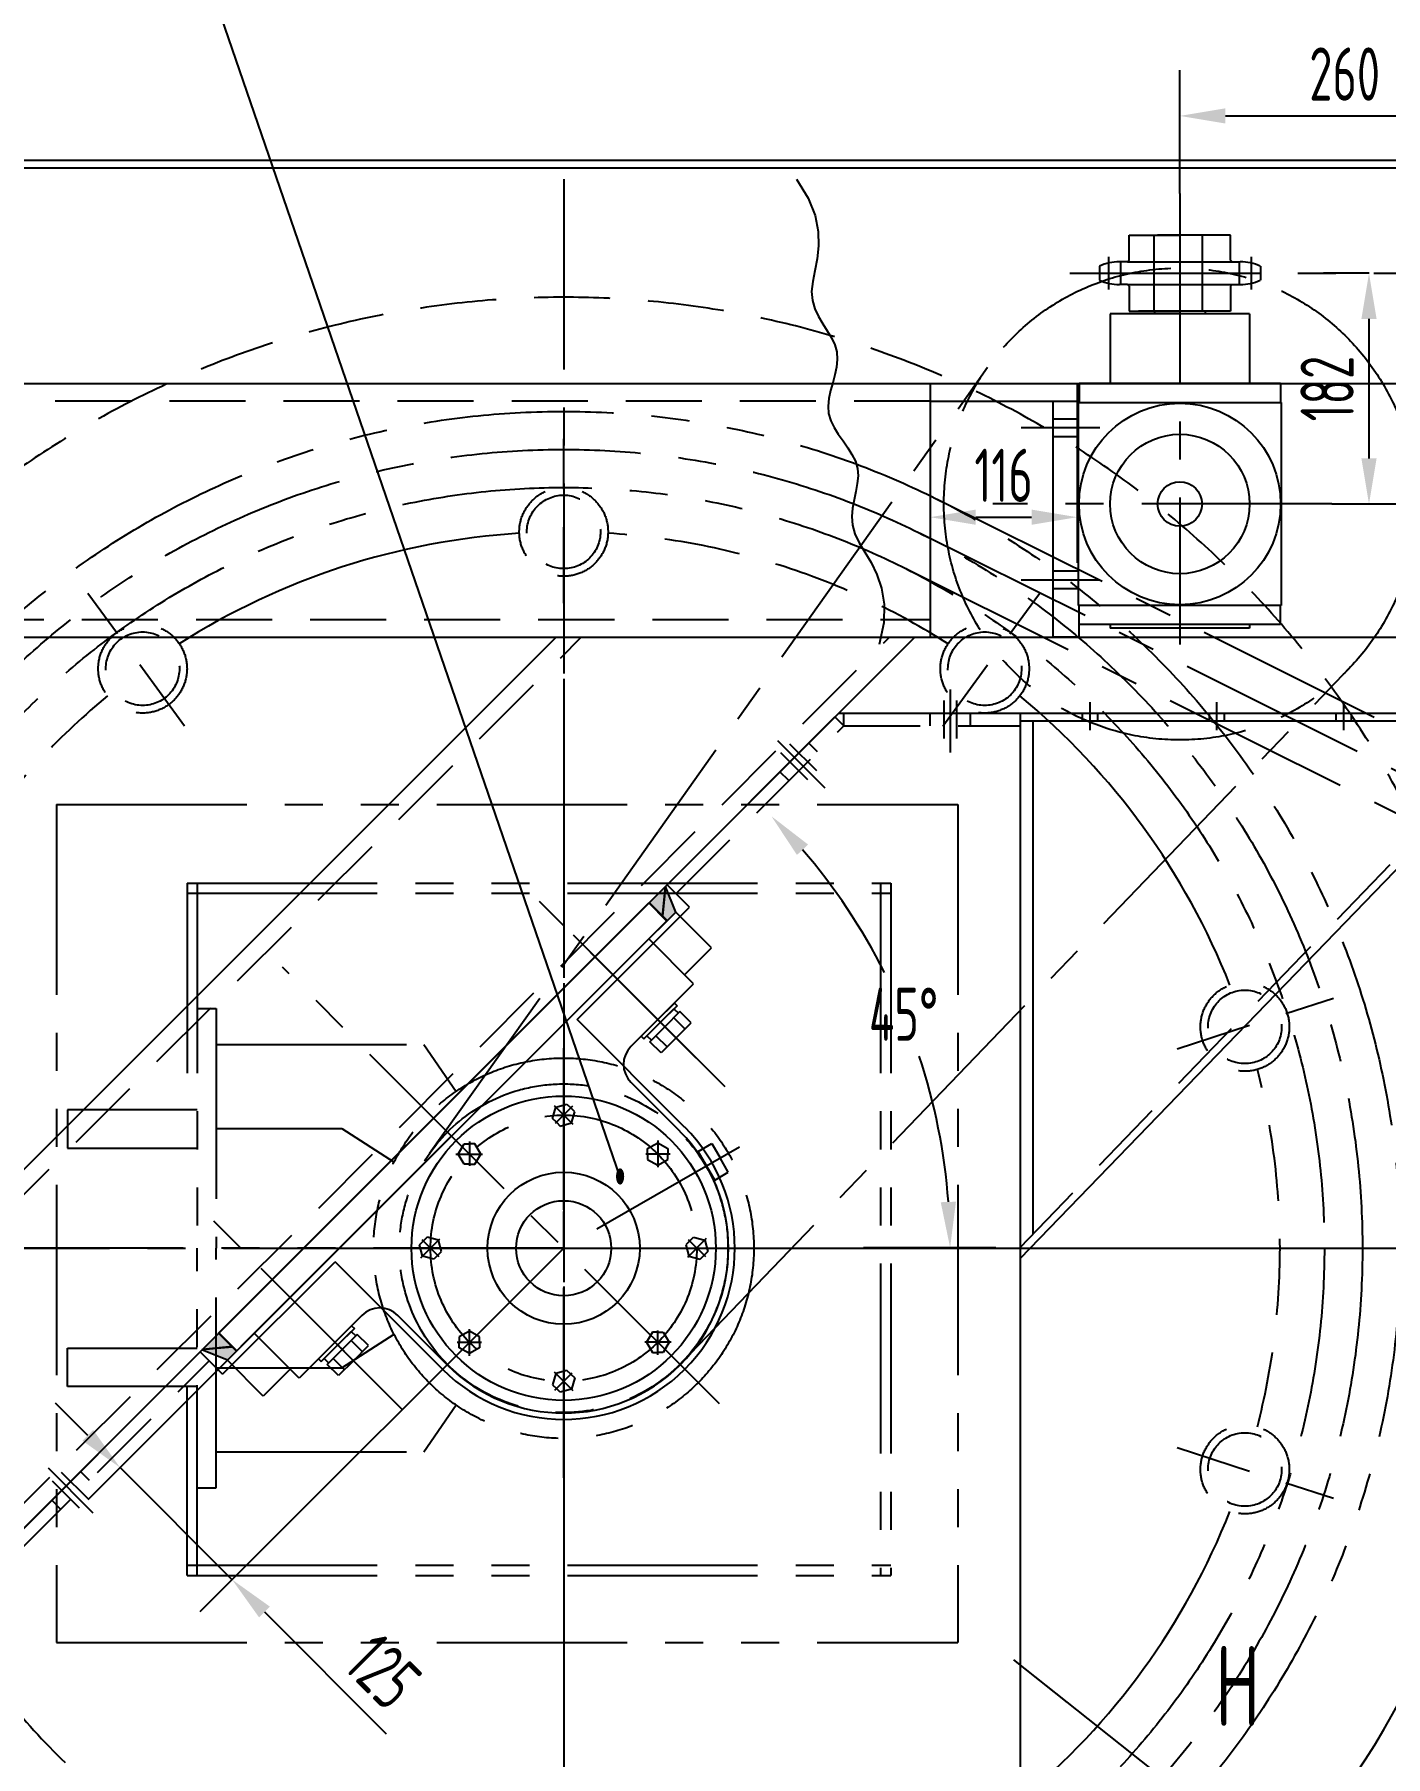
# Model space of a CAD drawing. Header units: millimetres. Extents: x 0 to 10092, y -2165 to 7128.
# Drawn here: x 2251 to 3317, y 4685 to 6043 of the extents above; entities that cross this region are included whole.
import ezdxf
from ezdxf.enums import TextEntityAlignment as Align

# ---------------------------------------------------------------- set-up
doc = ezdxf.new("R2010")
doc.units = ezdxf.units.MM
doc.header["$LTSCALE"] = 120
for name, pattern in [('F', [0.75, 0.5, -0.25]), ('G', [2, 1.25, -0.25, 0.25, -0.25]), ('K', [2.5, 1.25, -0.25, 0.25, -0.25, 0.25, -0.25])]:
    doc.linetypes.add(name, pattern=pattern)
for name, color, linetype in [('01', 7, 'Continuous'), ('02', 1, 'Continuous'), ('04', 2, 'F'), ('05', 4, 'G'), ('07', 6, 'K'), ('08', 1, 'Continuous'), ('11', 3, 'Continuous'), ('L1GEA', 7, 'Continuous')]:
    doc.layers.add(name, color=color, linetype=linetype)
doc.styles.get("Standard").update_dxf_attribs({"font": 'isocp', "width": 0.707, "bigfont": 'intecad.shx'})

msp = doc.modelspace()

# ---------------------------------------------------------------- hatches: boundary and pattern name
at = {"layer": '01', "linetype": 'Continuous'}
for points in [[(2735.9, 5358.2), (2746.7, 5347.4), (2748.9, 5371.3)], [(2383.4, 5005.7), (2396.5, 5018.8), (2407.3, 5008)]]:
    msp.add_hatch(color=7, dxfattribs=at).paths.add_polyline_path(points)
at = {"layer": '01'}
for points in [[(2749.7, 5343.7), (2746.4, 5347.1), (2748.6, 5371), (2756.8, 5350.8)], [(2403.2, 4997.3), (2410.3, 5004.3), (2407, 5007.6), (2383.1, 5005.4)]]:
    msp.add_hatch(color=7, dxfattribs=at).paths.add_polyline_path(points)
at = {"layer": '07', "linetype": 'K'}
for points in [[(2735.6, 5357.9), (2746.4, 5347.1), (2748.6, 5371)], [(2383.1, 5005.4), (2396.1, 5018.5), (2407, 5007.6)]]:
    msp.add_hatch(color=7, dxfattribs=at).paths.add_polyline_path(points)

# ---------------------------------------------------------------- linework, layer by layer
at = {"color": 7}
for p, q in [((3107.6, 5863.6), (3107.6, 5845.7)), ((3201.2, 5863.6), (3201.2, 5845.7)), ((2889.5, 5497.6), (2882.4, 5504.7)), ((2889.5, 5497.6), (2889.5, 5507.6)), ((2957.4, 5507.6), (2989.4, 5507.6))]:
    msp.add_line(p, q, dxfattribs=at)
for centre, start, end in [((3106.8, 5825.5), 90.0023, 114.6269), ((3202, 5825.5), 65.3721, 89.9966), ((3106.8, 5883.8), 245.3757, 270), ((3202, 5883.8), 270, 294.6243)]:
    msp.add_arc(centre, 38.1, start, end, dxfattribs=at)
at = {"layer": '01', "color": 7, "linetype": 'Continuous'}
for p, q in [((3806.4, 5943.6), (1668.4, 5943.6)), ((3806.4, 5937.6), (1668.4, 5937.6)), ((3171.9, 5884.6), (3136.9, 5884.6)), ((3099.4, 5822.6), (3099.4, 5767.6)), ((3209.4, 5822.6), (3099.4, 5822.6)), ((3134.4, 5824.6), (3134.4, 5822.6)), ((3174.4, 5824.6), (3134.4, 5824.6)), ((3174.4, 5824.6), (3174.4, 5822.6)), ((3209.4, 5822.6), (3209.4, 5767.6)), ((3074.9, 5767.6), (3074.9, 5752.6)), ((3233.9, 5767.6), (3074.9, 5767.6)), ((3233.9, 5767.6), (3233.9, 5752.6)), ((3054.4, 5567.6), (3054.4, 5753.6)), ((3054.4, 5753.6), (3074.4, 5753.6)), ((3074.4, 5753.6), (3074.4, 5752.6)), ((3074.4, 5592.6), (3074.4, 5752.6)), ((3074.4, 5752.6), (3234.4, 5752.6)), ((3234.4, 5752.6), (3234.4, 5592.6)), ((3234.4, 5592.6), (3074.4, 5592.6)), ((3074.9, 5567.6), (3074.9, 5592.6)), ((3233.9, 5577.6), (3233.9, 5592.6)), ((3233.9, 5577.6), (3074.9, 5577.6)), ((3099.4, 5577.6), (3099.4, 5574.6)), ((3209.4, 5574.6), (3099.4, 5574.6)), ((3209.4, 5577.6), (3209.4, 5574.6)), ((3074.9, 5567.6), (3054.4, 5567.6)), ((3028.4, 5507.6), (3028.4, 4590.6)), ((3028.4, 5501.6), (3438.4, 5501.6)), ((3028.4, 5077.6), (3438.4, 5501.6)), ((2746.7, 5347.4), (2748.9, 5371.3)), ((2767.7, 5354.7), (2750, 5372.3)), ((2396.1, 5018.5), (2735.6, 5357.9)), ((2750, 5344.1), (2735.9, 5358.2)), ((2774.4, 5161.9), (2785.2, 5168.1)), ((2787.5, 5139.4), (2774.4, 5161.9)), ((2785.2, 5168.1), (2791.7, 5156.8)), ((2798.2, 5145.5), (2791.7, 5156.8)), ((2787.5, 5139.4), (2798.2, 5145.5)), ((2410.6, 5004.6), (2396.5, 5018.8)), ((2399.4, 4986.3), (2381.7, 5004)), ((2407.3, 5008), (2383.4, 5005.7))]:
    msp.add_line(p, q, dxfattribs=at)
at = {"layer": '01', "color": 7}
for p, q in [((3113.1, 5863.6), (3106.8, 5863.6)), ((3113.1, 5863.6), (3106.8, 5863.6)), ((3113.1, 5863.6), (3195.7, 5863.6)), ((3195.7, 5863.6), (3202, 5863.6)), ((3195.7, 5863.6), (3202, 5863.6)), ((3113.1, 5845.7), (3106.8, 5845.7)), ((3113.1, 5845.7), (3195.7, 5845.7)), ((3195.7, 5845.7), (3202, 5845.7)), ((3174.6, 5824.6), (3121.9, 5824.6)), ((1838.4, 5767.6), (3155, 5767.6)), ((2957.4, 5767.6), (2957.4, 5567.6)), ((3073.4, 5767.6), (3073.4, 5753.6)), ((3155, 5767.6), (3562.4, 5767.6)), ((2957.4, 5753.6), (3073.4, 5753.6)), ((1838.4, 5567.6), (3553.4, 5567.6)), ((1838.4, 4743.6), (2662.5, 5567.6)), ((1902.4, 4524.7), (2945.3, 5567.6)), ((2750, 5372.3), (2882.4, 5504.7)), ((2885.3, 5507.6), (3824.4, 5507.6)), ((2889.5, 5507.6), (3028.4, 5507.6)), ((3028.4, 5507.6), (3438.4, 5507.6)), ((3028.4, 5507.6), (3028.4, 5077.6)), ((3038.4, 5501.6), (3038.4, 5096.6)), ((2756.8, 5350.8), (2748.6, 5371)), ((2679, 5266), (2767.7, 5354.7)), ((2410.6, 5004.6), (2750, 5344.1)), ((2735.6, 5329.6), (2756.8, 5350.8)), ((2785.1, 5322.5), (2756.8, 5350.8)), ((2424.4, 5018.5), (2735.6, 5329.6)), ((2770.9, 5294.2), (2735.6, 5329.6)), ((2763.8, 5301.3), (2785.1, 5322.5)), ((2721.4, 5244.7), (2770.9, 5294.2)), ((2742.6, 5266), (2755.7, 5279)), ((2754.5, 5277.8), (2742.6, 5266)), ((2757.8, 5276.9), (2744.7, 5263.8)), ((2744.7, 5263.8), (2755.4, 5274.5)), ((2760.1, 5272.2), (2748.3, 5260.3)), ((2755.4, 5274.5), (2759, 5271)), ((2755.7, 5279), (2757.8, 5276.9)), ((2769, 5263.3), (2760.1, 5272.2)), ((2763.8, 5181.1), (2679, 5266)), ((2742.6, 5266), (2729.5, 5252.9)), ((2730.8, 5254.1), (2742.6, 5266)), ((2731.7, 5250.8), (2744.7, 5263.8)), ((2744.7, 5263.8), (2734.1, 5253.2)), ((2736.4, 5248.4), (2748.3, 5260.3)), ((2755.4, 5267.4), (2764.2, 5258.5)), ((2757.1, 5251.5), (2769, 5263.3)), ((2729.5, 5252.9), (2731.7, 5250.8)), ((2734.1, 5253.2), (2737.6, 5249.6)), ((2745.3, 5239.6), (2736.4, 5248.4)), ((2741.2, 5253.2), (2750.1, 5244.4)), ((2757.1, 5251.5), (2745.3, 5239.6)), ((2760.3, 5177.6), (2721.4, 5216.5)), ((2659.7, 5188), (2662.1, 5196.9)), ((2662.1, 5196.9), (2671, 5199.3)), ((2668.4, 5167.6), (2668.4, 5198.5)), ((2671, 5199.3), (2674, 5196.3)), ((2677.1, 5193.3), (2674, 5196.3)), ((2674.7, 5184.4), (2677.1, 5193.3)), ((2662.7, 5185), (2659.7, 5188)), ((2662.7, 5185), (2665.7, 5182)), ((2665.7, 5182), (2674.7, 5184.4)), ((2585.2, 5159.9), (2589.9, 5167.9)), ((2589.9, 5167.9), (2594.1, 5167.9)), ((2598.4, 5167.9), (2594.1, 5167.9)), ((2603, 5159.9), (2598.4, 5167.9)), ((2734.6, 5164.2), (2742.6, 5168.8)), ((2734.6, 5159.9), (2734.6, 5164.2)), ((2742.6, 5168.8), (2750.6, 5164.2)), ((2750.6, 5164.2), (2750.6, 5159.9)), ((2589.9, 5151.9), (2585.2, 5159.9)), ((2594.1, 5151.9), (2589.9, 5151.9)), ((2594.1, 5151.9), (2598.4, 5151.9)), ((2598.4, 5151.9), (2603, 5159.9)), ((2734.6, 5159.9), (2734.6, 5155.6)), ((2734.6, 5155.6), (2742.6, 5151)), ((2742.6, 5151), (2750.6, 5155.6)), ((2750.6, 5155.6), (2750.6, 5159.9)), ((2560.7, 5094.3), (2557.7, 5091.3)), ((2569.7, 5091.9), (2560.7, 5094.3)), ((2767.7, 5091.3), (2770.7, 5094.3)), ((2770.7, 5094.3), (2779.7, 5091.9)), ((2554.7, 5088.3), (2557.7, 5091.3)), ((2557.1, 5079.4), (2554.7, 5088.3)), ((2569, 5080), (2566, 5077)), ((2569, 5080), (2572.1, 5083)), ((2572.1, 5083), (2569.7, 5091.9)), ((2767.7, 5091.3), (2764.7, 5088.3)), ((2764.7, 5088.3), (2767.1, 5079.4)), ((2776, 5077), (2779, 5080)), ((2782.1, 5083), (2779, 5080)), ((2779.7, 5091.9), (2782.1, 5083)), ((2399.4, 4986.3), (2488.1, 5075)), ((2572.9, 4990.2), (2488.1, 5075)), ((2566, 5077), (2557.1, 5079.4)), ((2767.1, 5079.4), (2776, 5077)), ((2509.3, 5032.6), (2459.8, 4983.1)), ((2576.5, 4993.7), (2537.6, 5032.6)), ((2424.4, 5018.5), (2403.2, 4997.3)), ((2459.8, 4983.1), (2424.4, 5018.5)), ((2488.1, 5011.4), (2501.1, 5024.5)), ((2499.9, 5023.3), (2488.1, 5011.4)), ((2503.3, 5022.4), (2490.2, 5009.3)), ((2490.2, 5009.3), (2500.9, 5020)), ((2505.6, 5017.6), (2493.7, 5005.7)), ((2500.8, 5012.8), (2509.6, 5004)), ((2500.9, 5020), (2504.4, 5016.4)), ((2501.1, 5024.5), (2503.3, 5022.4)), ((2514.4, 5008.8), (2505.6, 5017.6)), ((2594.1, 5020.3), (2586.1, 5015.7)), ((2586.1, 5015.7), (2586.1, 5011.4)), ((2602.1, 5015.7), (2594.1, 5020.3)), ((2602.1, 5011.4), (2602.1, 5015.7)), ((2738.4, 5019.4), (2733.7, 5011.4)), ((2742.6, 5019.4), (2738.4, 5019.4)), ((2742.6, 5019.4), (2746.9, 5019.4)), ((2746.9, 5019.4), (2751.5, 5011.4)), ((1975.3, 4597.7), (2381.7, 5004)), ((2407, 5007.6), (2383.1, 5005.4)), ((2403.2, 4997.3), (2383.1, 5005.4)), ((2488.1, 5011.4), (2475, 4998.3)), ((2476.2, 4999.5), (2488.1, 5011.4)), ((2477.1, 4996.2), (2490.2, 5009.3)), ((2490.2, 5009.3), (2479.5, 4998.6)), ((2479.5, 4998.6), (2483, 4995.1)), ((2481.9, 4993.9), (2493.7, 5005.7)), ((2486.7, 4998.7), (2495.5, 4989.8)), ((2502.6, 4996.9), (2514.4, 5008.8)), ((2586.1, 5007.1), (2586.1, 5011.4)), ((2594.1, 5002.5), (2586.1, 5007.1)), ((2602.1, 5007.1), (2594.1, 5002.5)), ((2602.1, 5011.4), (2602.1, 5007.1)), ((2733.7, 5011.4), (2738.4, 5003.4)), ((2738.4, 5003.4), (2742.6, 5003.4)), ((2746.9, 5003.4), (2742.6, 5003.4)), ((2751.5, 5011.4), (2746.9, 5003.4)), ((2431.5, 4969), (2403.2, 4997.3)), ((2452.7, 4990.2), (2431.5, 4969)), ((2475, 4998.3), (2477.1, 4996.2)), ((2490.7, 4985.1), (2481.9, 4993.9)), ((2502.6, 4996.9), (2490.7, 4985.1)), ((2662.1, 4986.9), (2659.7, 4978)), ((2671, 4989.3), (2662.1, 4986.9)), ((2674, 4986.3), (2671, 4989.3)), ((2674, 4986.3), (2677.1, 4983.3)), ((2659.7, 4978), (2662.7, 4975)), ((2665.7, 4972), (2662.7, 4975)), ((2674.7, 4974.4), (2665.7, 4972)), ((2677.1, 4983.3), (2674.7, 4974.4))]:
    msp.add_line(p, q, dxfattribs=at)
at = {"layer": '01', "color": 7, "linetype": 'Continuous'}
for centre, radius in [((3154.4, 5672.6), 79.5), ((3154.4, 5672.6), 55), ((3154.4, 5672.6), 17.5), ((2668.4, 5085.6), 60), ((2668.4, 5085.6), 37.5)]:
    msp.add_circle(centre, radius, dxfattribs=at)
at = {"layer": '01', "color": 7}
msp.add_circle((2668.4, 5085.6), 120, dxfattribs=at)
for centre, radius, start, end in [((3113.1, 5864.9), 1.27, 270, 0), ((3113.1, 5864.9), 1.27, 270, 0), ((3195.7, 5864.9), 1.27, 180, 270), ((3195.7, 5864.9), 1.27, 180, 270), ((2735.6, 5230.6), 20, 135, 225), ((2668.4, 5085.6), 135, 225, 45), ((2668.4, 5085.6), 130, 225, 45), ((2523.4, 5018.5), 20, 45, 135)]:
    msp.add_arc(centre, radius, start, end, dxfattribs=at)
at = {"layer": '01', "color": 7, "linetype": 'Continuous'}
for radius, start, end in [(565, 93.5499, 122.4501), (565, 21.5499, 50.4501), (750, 221.2997, 0), (565, 309.5499, 338.4501)]:
    msp.add_arc((2668.4, 5085.6), radius, start, end, dxfattribs=at)
at = {"layer": '02', "color": 7}
for p, q in [((2712.9, 5141.6), (2228.4, 6551.3)), ((2852, 5928.8), (2861.2, 5913.8)), ((2861.2, 5913.8), (2866.7, 5900.1)), ((2866.7, 5900.1), (2869.1, 5887.6)), ((2869.1, 5887.6), (2869.4, 5876.2)), ((2869.4, 5876.2), (2868.3, 5865.9)), ((2866.5, 5856.5), (2864.8, 5848)), ((2868.3, 5865.9), (2866.5, 5856.5)), ((2864.8, 5848), (2864, 5840.2)), ((2864, 5840.2), (2864.6, 5833.1)), ((2864.6, 5833.1), (2866.6, 5826.6)), ((2866.6, 5826.6), (2869.4, 5820.4)), ((2869.4, 5820.4), (2872.8, 5814.7)), ((2872.8, 5814.7), (2876.3, 5809.1)), ((2876.3, 5809.1), (2879.6, 5803.6)), ((2879.6, 5803.6), (2882.2, 5798.1)), ((2882.2, 5798.1), (2883.8, 5792.5)), ((2884.2, 5786.6), (2883.6, 5780.6)), ((2883.8, 5792.5), (2884.2, 5786.6)), ((2882.3, 5774.4), (2880.6, 5768.2)), ((2883.6, 5780.6), (2882.3, 5774.4)), ((2878.9, 5762), (2877.6, 5755.8)), ((2880.6, 5768.2), (2878.9, 5762)), ((2877.6, 5755.8), (2876.9, 5749.8)), ((2876.9, 5749.8), (2877.3, 5743.9)), ((2877.3, 5743.9), (2879, 5738.3)), ((2879, 5738.3), (2881.7, 5732.9)), ((2881.7, 5732.9), (2885, 5727.6)), ((2885, 5727.6), (2888.8, 5722.3)), ((2888.8, 5722.3), (2892.5, 5717)), ((2892.5, 5717), (2895.8, 5711.7)), ((2895.8, 5711.7), (2898.5, 5706.3)), ((2898.5, 5706.3), (2900.2, 5700.7)), ((2900.6, 5694.8), (2900, 5688.7)), ((2900.2, 5700.7), (2900.6, 5694.8)), ((2898.8, 5682.5), (2897.5, 5676)), ((2900, 5688.7), (2898.8, 5682.5)), ((2896.3, 5669.4), (2895.7, 5662.7)), ((2897.5, 5676), (2896.3, 5669.4)), ((2895.7, 5662.7), (2896.2, 5655.9)), ((2896.2, 5655.9), (2898, 5649)), ((2898, 5649), (2901.4, 5642)), ((2901.4, 5642), (2906, 5634.6)), ((2906, 5634.6), (2910.9, 5626.4)), ((2910.9, 5626.4), (2915.5, 5617.1)), ((2915.5, 5617.1), (2919.2, 5606.3)), ((2919.2, 5606.3), (2921.2, 5593.7)), ((2921.2, 5593.7), (2920.8, 5579)), ((2920.8, 5579), (2917.3, 5561.7)), ((3157.4, 4654.8), (3023.4, 4761)), ((3065.7, 4727.4), (3023.4, 4761))]:
    msp.add_line(p, q, dxfattribs=at)
at = {"layer": '04', "color": 7, "linetype": 'F'}
for p, q in [((3133.9, 5884.6), (3133.9, 5824.6)), ((3171.9, 5884.6), (3171.9, 5824.6)), ((3171.9, 5884.6), (3171.9, 5824.6)), ((2957.4, 5753.6), (1838.4, 5753.6)), ((3074.4, 5739.6), (3054.4, 5739.6)), ((2668.4, 5594.4), (2668.4, 5724.1)), ((3074.4, 5725.6), (3054.4, 5725.6)), ((3074.4, 5619.6), (3054.4, 5619.6)), ((2369.3, 5497.3), (2293.1, 5602.1)), ((2967.4, 5497.3), (3043.6, 5602.1)), ((3074.4, 5605.6), (3054.4, 5605.6)), ((1838.4, 5581.6), (2957.4, 5581.6)), ((1838.4, 4723.8), (2682.3, 5567.6)), ((1902.4, 4544.5), (2925.5, 5567.6)), ((2957.4, 5497.6), (2957.4, 5507.6)), ((2989.4, 5497.6), (2989.4, 5507.6)), ((3028.4, 5086.3), (3434.1, 5505.8)), ((3077.4, 5507.6), (3077.4, 5501.6)), ((3089.4, 5507.6), (3089.4, 5501.6)), ((3177.4, 5507.6), (3177.4, 5501.6)), ((3189.4, 5507.6), (3189.4, 5501.6)), ((3277.4, 5507.6), (3277.4, 5501.6)), ((3289.4, 5507.6), (3289.4, 5501.6)), ((2757.1, 5365.3), (2889.5, 5497.6)), ((2889.5, 5497.6), (3028.4, 5497.6)), ((2868.7, 5477), (2861.7, 5484)), ((2846.1, 5454.4), (2839, 5461.4)), ((3152.3, 5242.9), (3275.5, 5282.9)), ((1982.4, 4590.6), (2388.8, 4996.9)), ((3152.3, 4928.4), (3275.5, 4888.4)), ((2294.3, 4902.5), (2287.2, 4909.6)), ((2271.6, 4879.9), (2264.6, 4886.9))]:
    msp.add_line(p, q, dxfattribs=at)
for centre, radius in [((2668.4, 5650.6), 35), ((2668.4, 5650.6), 29), ((2336.3, 5542.7), 35), ((2336.3, 5542.7), 29), ((3000.5, 5542.7), 35), ((3000.5, 5542.7), 29), ((3205.7, 5260.2), 35), ((3205.7, 5260.2), 29), ((3205.7, 4911.1), 35), ((3205.7, 4911.1), 29)]:
    msp.add_circle(centre, radius, dxfattribs=at)
for radius, start, end in [(750, 25.3229, 180), (565, 57.5499, 86.4501), (565, 129.5499, 158.4501), (565, 345.5499, 14.4501), (565, 201.5499, 230.4501)]:
    msp.add_arc((2668.4, 5085.6), radius, start, end, dxfattribs=at)
at = {"layer": '05', "color": 7}
for p, q in [((2668.4, 5928.8), (2668.4, 4105.5)), ((3067.5, 5854.6), (3874.8, 5854.6)), ((3098, 5867.6), (3098, 5841.7)), ((3210.7, 5867.6), (3210.7, 5841.7)), ((3938.6, 5155.9), (2949.7, 5649.4)), ((2753.6, 5255), (2676.2, 5332.4)), ((2741.2, 5267.4), (2746, 5262.6)), ((2743.3, 5265.3), (2749.8, 5258.8)), ((2668.4, 4904.5), (2668.4, 5243.4)), ((2660.8, 5198.2), (2675.7, 5183.4)), ((2675.4, 5197.6), (2661.8, 5184)), ((2594.1, 5169.8), (2594.1, 5150.5)), ((2694.6, 5100.8), (2807, 5165.7)), ((2742.6, 5170.6), (2742.6, 5149.6)), ((2583.4, 5159.9), (2604.4, 5159.9)), ((2668.4, 5116), (2668.4, 5154.2)), ((2752.5, 5159.9), (2733.3, 5159.9)), ((1680.1, 5085.6), (3771.5, 5085.6)), ((2468.1, 5085.6), (2840.4, 5085.6)), ((2555.8, 5078.1), (2570.7, 5092.9)), ((2556.4, 5092.6), (2570, 5079)), ((2780.9, 5093.2), (2766.1, 5078.4)), ((2780.4, 5078.7), (2766.8, 5092.3)), ((2668.4, 5055.3), (2668.4, 5017.1)), ((2486.6, 5012.9), (2491.5, 5008)), ((2594.1, 5000.7), (2594.1, 5021.7)), ((2742.6, 5001.5), (2742.6, 5020.7)), ((2488.7, 5010.8), (2495.2, 5004.3)), ((2584.3, 5011.4), (2603.5, 5011.4)), ((2753.3, 5011.4), (2732.3, 5011.4)), ((2675.9, 4973.1), (2661.1, 4987.9)), ((2661.4, 4973.7), (2675, 4987.3))]:
    msp.add_line(p, q, dxfattribs=at)
at = {"layer": '05', "color": 7, "linetype": 'G'}
for p, q in [((3154.4, 5917.6), (3154.4, 5561.7)), ((2562.7, 5160.6), (3002.6, 5780.4)), ((3091.2, 5732.6), (3029.3, 5732.6)), ((3952, 5182.7), (2963.1, 5676.2)), ((3274.3, 5672.6), (3007, 5672.6)), ((3925.2, 5129), (2936.3, 5622.5)), ((3091.2, 5612.6), (3029.3, 5612.6)), ((2761.8, 4995.8), (3288.5, 5543.6)), ((2668.4, 5517.6), (2668.4, 4695.3)), ((2668.4, 5517.6), (2668.4, 4695.3)), ((2968.4, 5487.7), (2968.4, 5517.7)), ((2973.4, 5476.7), (2973.4, 5526.3)), ((2978.4, 5487.7), (2978.4, 5517.7)), ((3083.4, 5516.2), (3083.4, 5494.3)), ((3183.4, 5516.2), (3183.4, 5494.3)), ((3283.4, 5516.2), (3283.4, 5494.3)), ((2837.1, 5486), (2874.4, 5448.7)), ((2861, 5455.1), (2839.8, 5476.3)), ((2868, 5462.1), (2846.8, 5483.3)), ((2795.7, 5212.9), (2649.3, 5359.2)), ((2773, 5235.6), (2679.7, 5328.9)), ((2791.3, 4962.8), (2446.7, 5307.3)), ((2541.1, 4958.4), (2376.7, 5122.7)), ((2516.4, 5085.6), (3025.8, 5085.6)), ((2518.4, 4981.1), (2429.7, 5069.7)), ((2261.7, 4912.4), (2297.1, 4877)), ((2293.5, 4887.6), (2272.3, 4908.8)), ((2286.5, 4880.6), (2265.3, 4901.8))]:
    msp.add_line(p, q, dxfattribs=at)
for centre, radius in [((3154.4, 5672.6), 186.1), ((2668.4, 5085.6), 630), ((2668.4, 5085.6), 129.6), ((2668.4, 5085.6), 105)]:
    msp.add_circle(centre, radius, dxfattribs=at)
at = {"layer": '07', "color": 7, "linetype": 'K'}
for p, q in [((2668.4, 5534.8), (2668.4, 4602.1)), ((2268.4, 5435.6), (2979.4, 5435.6)), ((2268.4, 5435.6), (2268.4, 4774.6)), ((2979.4, 5435.6), (2979.4, 4774.6)), ((2371.4, 5373.6), (2926.4, 5373.6)), ((2371.4, 5373.6), (2371.4, 5194.7)), ((2371.4, 5365.6), (2926.4, 5365.6)), ((2379.4, 5373.6), (2379.4, 5085.6)), ((2746.4, 5347.1), (2748.6, 5371)), ((2918.4, 5373.6), (2918.4, 4827.6)), ((2926.4, 5373.6), (2926.4, 4827.6)), ((2749.7, 5343.7), (2735.6, 5357.9)), ((2749.7, 5343.7), (2735.6, 5357.9)), ((2379.4, 5274.6), (2394.4, 5274.6)), ((2394.4, 5274.6), (2394.4, 5085.6)), ((2394.4, 5246.2), (2558.2, 5246.2)), ((2558.2, 5246.2), (2583.5, 5209.3)), ((2379.4, 5194.7), (2277.1, 5194.7)), ((2277.1, 5194.7), (2277.1, 5164.5)), ((2394.4, 5180.1), (2493.4, 5180.1)), ((2493.4, 5180.1), (2534.7, 5153.6)), ((2277.1, 5164.5), (2379.4, 5164.5)), ((2668.4, 5085.6), (2042.5, 5085.6)), ((2379.4, 4827.6), (2379.4, 5085.6)), ((2394.4, 4896.7), (2394.4, 5085.6)), ((2668.4, 5085.6), (3061.1, 5085.6)), ((2410.3, 5004.3), (2396.1, 5018.5)), ((2493.4, 4991.2), (2534.7, 5017.7)), ((2277.1, 4976.6), (2277.1, 5006.8)), ((2277.1, 5006.8), (2379.4, 5006.8)), ((2394.4, 4991.2), (2493.4, 4991.2)), ((2379.4, 4976.6), (2277.1, 4976.6)), ((2371.4, 4827.6), (2371.4, 4976.6)), ((2558.2, 4925.1), (2583.5, 4962)), ((2394.4, 4925.1), (2558.2, 4925.1)), ((2379.4, 4896.7), (2394.4, 4896.7)), ((2371.4, 4835.6), (2926.4, 4835.6)), ((2371.4, 4827.6), (2926.4, 4827.6)), ((2268.4, 4774.6), (2979.4, 4774.6))]:
    msp.add_line(p, q, dxfattribs=at)
at = {"layer": '07', "color": 7}
for p, q in [((2735.6, 5329.6), (2749.7, 5343.7)), ((2749.7, 5343.7), (2735.6, 5329.6)), ((2410.3, 5004.3), (2424.4, 5018.5))]:
    msp.add_line(p, q, dxfattribs=at)
at = {"layer": '07', "color": 7, "linetype": 'K'}
for radius in [660, 600, 150]:
    msp.add_circle((2668.4, 5085.6), radius, dxfattribs=at)
at = {"layer": '08', "color": 7}
for p, q in [((3154.4, 5917.6), (3154.4, 6014.7)), ((3190.4, 5978.7), (3378.4, 5978.7)), ((3303.6, 5854.6), (3267.6, 5854.6)), ((3303.6, 5708.6), (3303.6, 5818.6)), ((3073.4, 5753.6), (3073.4, 5626.2)), ((2957.4, 5712.4), (2957.4, 5626.2)), ((3274.3, 5672.6), (3339.6, 5672.6)), ((2993.4, 5662.2), (3037.4, 5662.2)), ((2580, 5174), (2293.1, 4887.1)), ((2668.4, 5085.6), (2381.5, 4798.7)), ((2714.6, 5085.6), (3521.6, 5085.6)), ((2905, 5086.1), (3009.2, 5086.1)), ((2293.1, 4938), (2267.6, 4963.5)), ((2318.5, 4912.6), (2406.9, 4824.2)), ((2432.4, 4798.7), (2528.4, 4702.7)), ((2668.4, 4695.3), (2668.4, 4045))]:
    msp.add_line(p, q, dxfattribs=at)
for start, end in [(26.8259, 40.7113), (4.2887, 18.3056)]:
    msp.add_arc((2492.1, 5086.1), 481.1, start, end, dxfattribs=at)
for points in [[(3190.4, 5984.7), (3190.4, 5972.7), (3154.4, 5978.7)], [(3297.6, 5818.6), (3309.6, 5818.6), (3303.6, 5854.6)], [(3297.6, 5708.6), (3309.6, 5708.6), (3303.6, 5672.6)], [(2993.4, 5668.2), (2993.4, 5656.2), (2957.4, 5662.2)], [(3037.4, 5668.2), (3037.4, 5656.2), (3073.4, 5662.2)], [(2852.4, 5395.8), (2861.2, 5404), (2832.3, 5426.3)], [(2977.8, 5122.3), (2965.8, 5121.9), (2973.2, 5086.1)], [(2297.3, 4942.3), (2288.8, 4933.8), (2318.5, 4912.6)], [(2436.6, 4803), (2428.1, 4794.5), (2406.9, 4824.2)]]:
    msp.add_solid(points, dxfattribs=at)
at = {"layer": 'L1GEA', "color": 7}
for p, q in [((3114.4, 5884.6), (3154.4, 5884.6)), ((3114.4, 5864.9), (3114.4, 5884.6)), ((3194.4, 5884.6), (3154.4, 5884.6)), ((3194.4, 5864.9), (3194.4, 5884.6)), ((3090.9, 5860.2), (3090.9, 5849.1)), ((3217.9, 5860.2), (3217.9, 5849.1)), ((3114.4, 5844.4), (3114.4, 5824.6)), ((3194.4, 5844.4), (3194.4, 5824.6)), ((3114.4, 5824.6), (3154.4, 5824.6)), ((3194.4, 5824.6), (3154.4, 5824.6))]:
    msp.add_line(p, q, dxfattribs=at)
for centre, start, end in [((3113.1, 5844.4), 0, 90), ((3195.7, 5844.4), 90, 180)]:
    msp.add_arc(centre, 1.27, start, end, dxfattribs=at)

# ---------------------------------------------------------------- texts
at = {"layer": '02', "color": 7, "width": 0.605172}
msp.add_text('●', height=12, dxfattribs=at).set_placement((2709.3, 5135.6), (2716.5, 5135.6), align=Align.FIT)
at = {"layer": '08', "color": 7, "char_height": 42, "attachment_point": 5}
for s, insert in [('260', (3284.4, 6011.7)), ('116', (3015.4, 5695.2)), ('45°', (2936.5, 5270.2))]:
    msp.add_mtext(s, dxfattribs=dict(at, insert=insert))
for s, insert, rotation in [('182', (3270.6, 5763.6), 90), ('125', (2526.1, 4751.7), 315)]:
    msp.add_mtext(s, dxfattribs=dict(at, insert=insert, rotation=rotation))
at = {"layer": '11', "color": 7, "width": 0.707}
msp.add_text('H', height=63, dxfattribs=at).set_placement((3182.7, 4690.1), align=Align.BOTTOM_LEFT)

doc.saveas('drawing.dxf')
